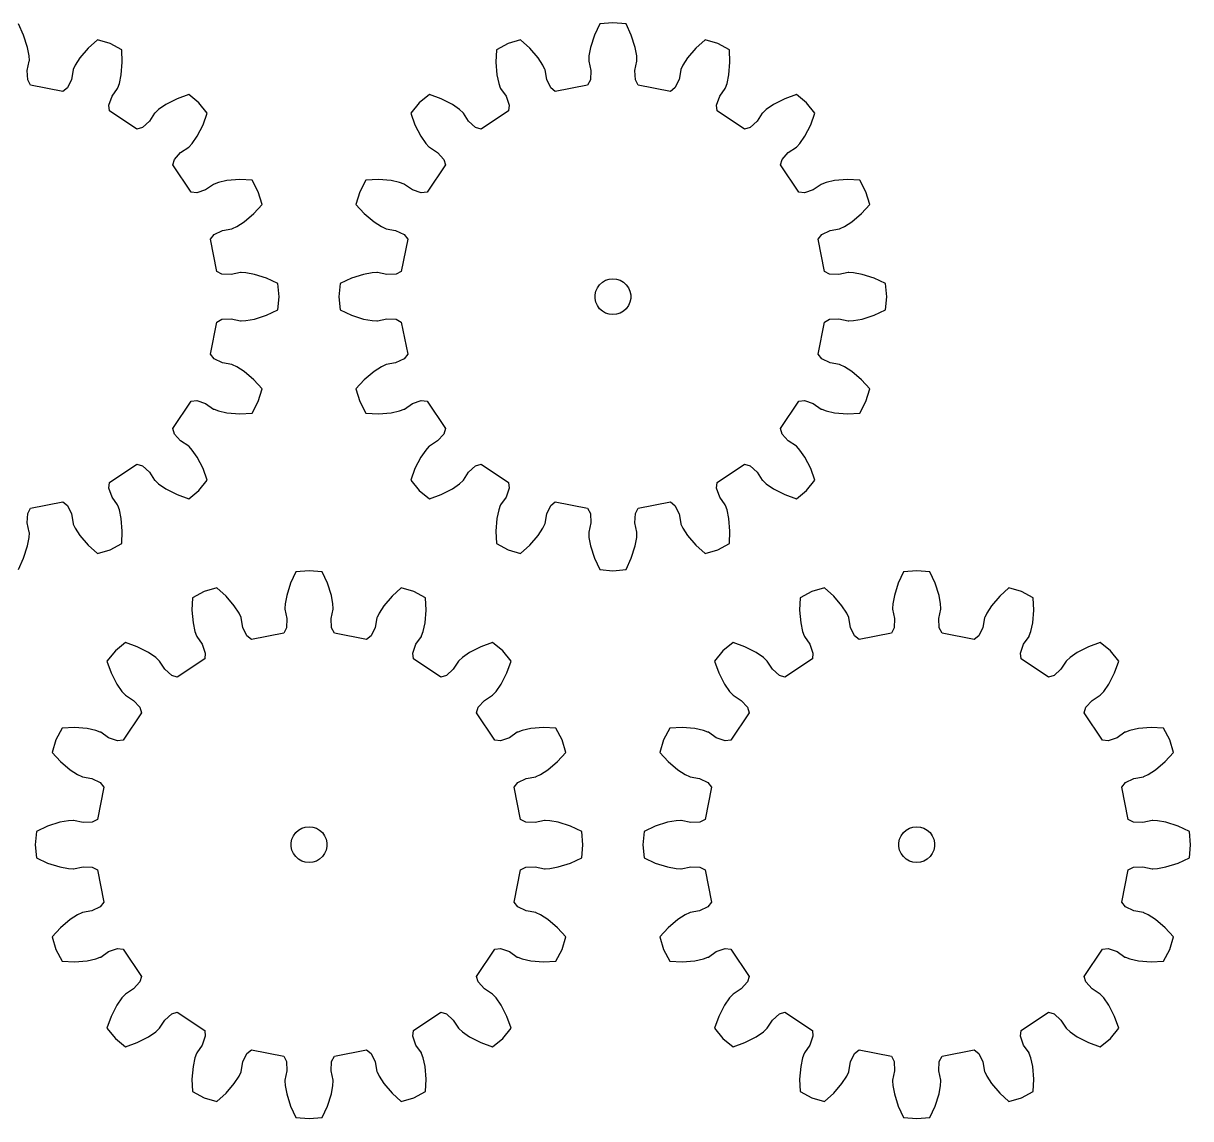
# Model space of a CAD drawing. Extents: x 0 to 198, y 0 to 229.
# Drawn here: x 100.7 to 198.3, y 0 to 91.6 of the extents above; entities that cross this region are included whole.
import ezdxf

# ---------------------------------------------------------------- set-up
doc = ezdxf.new("R2010")
doc.units = 0

msp = doc.modelspace()

# ---------------------------------------------------------------- linework, layer by layer
for p, q in [((100.715, 90.627), (100.271, 91.565)), ((148.912, 91.565), (148.468, 90.627)), ((150.01, 91.673), (148.912, 91.565)), ((151.108, 91.565), (150.01, 91.673)), ((151.551, 90.627), (151.108, 91.565)), ((101.042, 89.609), (100.715, 90.627)), ((106.888, 90.249), (106.119, 89.552)), ((107.944, 89.929), (106.888, 90.249)), ((108.917, 89.409), (107.944, 89.929)), ((141.239, 89.929), (140.266, 89.409)), ((142.295, 90.249), (141.239, 89.929)), ((143.064, 89.552), (142.295, 90.249)), ((148.468, 90.627), (148.141, 89.609)), ((151.878, 89.609), (151.551, 90.627)), ((157.724, 90.249), (156.956, 89.552)), ((158.78, 89.929), (157.724, 90.249)), ((159.753, 89.409), (158.78, 89.929)), ((101.172, 88.891), (101.042, 89.609)), ((101.192, 88.5), (101.172, 88.891)), ((106.119, 89.552), (105.427, 88.737)), ((108.968, 88.372), (108.917, 89.409)), ((140.266, 89.409), (140.215, 88.372)), ((143.756, 88.737), (143.064, 89.552)), ((148.011, 88.891), (147.992, 88.5)), ((148.141, 89.609), (148.011, 88.891)), ((152.009, 88.891), (151.878, 89.609)), ((152.028, 88.5), (152.009, 88.891)), ((156.956, 89.552), (156.264, 88.737)), ((159.804, 88.372), (159.753, 89.409)), ((101.018, 87.665), (101.187, 88.449)), ((101.187, 88.449), (101.192, 88.5)), ((105.032, 88.123), (104.865, 87.77)), ((105.427, 88.737), (105.032, 88.123)), ((108.88, 87.307), (108.968, 88.372)), ((140.215, 88.372), (140.303, 87.307)), ((144.151, 88.123), (143.756, 88.737)), ((144.318, 87.77), (144.151, 88.123)), ((147.992, 88.5), (147.996, 88.449)), ((147.996, 88.449), (148.165, 87.665)), ((151.855, 87.665), (152.024, 88.449)), ((152.024, 88.449), (152.028, 88.5)), ((155.869, 88.123), (155.701, 87.77)), ((156.264, 88.737), (155.869, 88.123)), ((159.717, 87.307), (159.804, 88.372)), ((101.059, 86.886), (101.018, 87.665)), ((104.705, 86.931), (104.37, 86.228)), ((104.849, 87.72), (104.705, 86.931)), ((104.865, 87.77), (104.849, 87.72)), ((108.726, 86.593), (108.88, 87.307)), ((140.303, 87.307), (140.457, 86.593)), ((144.334, 87.72), (144.318, 87.77)), ((144.478, 86.931), (144.334, 87.72)), ((144.814, 86.228), (144.478, 86.931)), ((148.165, 87.665), (148.124, 86.886)), ((151.896, 86.886), (151.855, 87.665)), ((155.542, 86.931), (155.206, 86.228)), ((155.686, 87.72), (155.542, 86.931)), ((155.701, 87.77), (155.686, 87.72)), ((159.563, 86.593), (159.717, 87.307)), ((101.292, 86.457), (101.059, 86.886)), ((103.99, 85.92), (101.292, 86.457)), ((104.37, 86.228), (103.99, 85.92)), ((108.114, 85.519), (108.57, 86.179)), ((108.57, 86.179), (108.594, 86.225)), ((108.594, 86.225), (108.726, 86.593)), ((140.457, 86.593), (140.589, 86.225)), ((140.589, 86.225), (140.613, 86.179)), ((140.613, 86.179), (141.069, 85.519)), ((145.193, 85.92), (144.814, 86.228)), ((147.891, 86.457), (145.193, 85.92)), ((148.124, 86.886), (147.891, 86.457)), ((152.128, 86.457), (151.896, 86.886)), ((154.827, 85.92), (152.128, 86.457)), ((155.206, 86.228), (154.827, 85.92)), ((158.951, 85.519), (159.407, 86.179)), ((159.407, 86.179), (159.431, 86.225)), ((159.431, 86.225), (159.563, 86.593)), ((107.854, 84.784), (108.114, 85.519)), ((113.549, 85.311), (112.598, 84.822)), ((114.526, 85.661), (113.549, 85.311)), ((115.379, 84.961), (114.526, 85.661)), ((134.657, 85.661), (133.804, 84.961)), ((135.634, 85.311), (134.657, 85.661)), ((136.585, 84.822), (135.634, 85.311)), ((141.069, 85.519), (141.329, 84.784)), ((158.691, 84.784), (158.951, 85.519)), ((164.386, 85.311), (163.435, 84.822)), ((165.363, 85.661), (164.386, 85.311)), ((166.216, 84.961), (165.363, 85.661)), ((107.905, 84.299), (107.854, 84.784)), ((110.193, 82.77), (107.905, 84.299)), ((111.675, 84.105), (111.24, 83.43)), ((111.708, 84.144), (111.675, 84.105)), ((111.998, 84.407), (111.708, 84.144)), ((112.598, 84.822), (111.998, 84.407)), ((116.079, 84.108), (115.379, 84.961)), ((115.729, 83.131), (116.079, 84.108)), ((133.804, 84.961), (133.104, 84.108)), ((133.104, 84.108), (133.454, 83.131)), ((137.185, 84.407), (136.585, 84.822)), ((137.475, 84.144), (137.185, 84.407)), ((137.509, 84.105), (137.475, 84.144)), ((137.943, 83.43), (137.509, 84.105)), ((141.278, 84.299), (138.991, 82.77)), ((141.329, 84.784), (141.278, 84.299)), ((158.741, 84.299), (158.691, 84.784)), ((161.029, 82.77), (158.741, 84.299)), ((162.511, 84.105), (162.077, 83.43)), ((162.545, 84.144), (162.511, 84.105)), ((162.834, 84.407), (162.545, 84.144)), ((163.435, 84.822), (162.834, 84.407)), ((166.916, 84.108), (166.216, 84.961)), ((166.566, 83.131), (166.916, 84.108)), ((111.24, 83.43), (110.661, 82.909)), ((115.241, 82.18), (115.729, 83.131)), ((133.454, 83.131), (133.942, 82.18)), ((138.523, 82.909), (137.943, 83.43)), ((162.077, 83.43), (161.497, 82.909)), ((166.077, 82.18), (166.566, 83.131)), ((110.661, 82.909), (110.193, 82.77)), ((114.825, 81.58), (115.241, 82.18)), ((133.942, 82.18), (134.358, 81.58)), ((138.991, 82.77), (138.523, 82.909)), ((161.497, 82.909), (161.029, 82.77)), ((165.662, 81.58), (166.077, 82.18)), ((113.849, 80.822), (114.523, 81.256)), ((114.523, 81.256), (114.563, 81.29)), ((114.563, 81.29), (114.825, 81.58)), ((134.358, 81.58), (134.621, 81.29)), ((134.621, 81.29), (134.66, 81.256)), ((134.66, 81.256), (135.334, 80.822)), ((164.685, 80.822), (165.36, 81.256)), ((165.36, 81.256), (165.399, 81.29)), ((165.399, 81.29), (165.662, 81.58)), ((113.189, 79.774), (113.328, 80.242)), ((113.328, 80.242), (113.849, 80.822)), ((135.334, 80.822), (135.856, 80.242)), ((135.856, 80.242), (135.995, 79.774)), ((164.025, 79.774), (164.164, 80.242)), ((164.164, 80.242), (164.685, 80.822)), ((114.717, 77.487), (113.189, 79.774)), ((135.995, 79.774), (134.466, 77.487)), ((165.554, 77.487), (164.025, 79.774)), ((116.597, 78.152), (115.937, 77.696)), ((116.643, 78.176), (116.597, 78.152)), ((117.011, 78.308), (116.643, 78.176)), ((117.725, 78.462), (117.011, 78.308)), ((118.791, 78.549), (117.725, 78.462)), ((119.827, 78.499), (118.791, 78.549)), ((120.347, 77.525), (119.827, 78.499)), ((129.356, 78.499), (128.836, 77.525)), ((130.393, 78.549), (129.356, 78.499)), ((131.458, 78.462), (130.393, 78.549)), ((132.172, 78.308), (131.458, 78.462)), ((132.54, 78.176), (132.172, 78.308)), ((132.586, 78.152), (132.54, 78.176)), ((133.246, 77.696), (132.586, 78.152)), ((167.434, 78.152), (166.774, 77.696)), ((167.48, 78.176), (167.434, 78.152)), ((167.848, 78.308), (167.48, 78.176)), ((168.562, 78.462), (167.848, 78.308)), ((169.627, 78.549), (168.562, 78.462)), ((170.663, 78.499), (169.627, 78.549)), ((171.184, 77.525), (170.663, 78.499)), ((115.203, 77.436), (114.717, 77.487)), ((115.937, 77.696), (115.203, 77.436)), ((120.667, 76.469), (120.347, 77.525)), ((128.836, 77.525), (128.516, 76.469)), ((133.98, 77.436), (133.246, 77.696)), ((134.466, 77.487), (133.98, 77.436)), ((166.039, 77.436), (165.554, 77.487)), ((166.774, 77.696), (166.039, 77.436)), ((171.504, 76.469), (171.184, 77.525)), ((119.97, 75.701), (120.667, 76.469)), ((128.516, 76.469), (129.213, 75.701)), ((170.807, 75.701), (171.504, 76.469)), ((119.155, 75.009), (119.97, 75.701)), ((129.213, 75.701), (130.028, 75.009)), ((169.992, 75.009), (170.807, 75.701)), ((116.646, 73.951), (117.349, 74.287)), ((117.349, 74.287), (118.139, 74.431)), ((118.139, 74.431), (118.188, 74.446)), ((118.188, 74.446), (118.541, 74.614)), ((118.541, 74.614), (119.155, 75.009)), ((130.028, 75.009), (130.642, 74.614)), ((130.642, 74.614), (130.995, 74.446)), ((130.995, 74.446), (131.045, 74.431)), ((131.045, 74.431), (131.834, 74.287)), ((131.834, 74.287), (132.537, 73.951)), ((167.483, 73.951), (168.186, 74.287)), ((168.186, 74.287), (168.975, 74.431)), ((168.975, 74.431), (169.025, 74.446)), ((169.025, 74.446), (169.378, 74.614)), ((169.378, 74.614), (169.992, 75.009)), ((116.339, 73.572), (116.646, 73.951)), ((116.875, 70.873), (116.339, 73.572)), ((132.844, 73.572), (132.308, 70.873)), ((132.537, 73.951), (132.844, 73.572)), ((167.175, 73.572), (167.483, 73.951)), ((167.712, 70.873), (167.175, 73.572)), ((117.305, 70.641), (116.875, 70.873)), ((118.083, 70.6), (117.305, 70.641)), ((118.867, 70.769), (118.083, 70.6)), ((118.919, 70.773), (118.867, 70.769)), ((119.309, 70.754), (118.919, 70.773)), ((120.027, 70.624), (119.309, 70.754)), ((121.045, 70.297), (120.027, 70.624)), ((129.156, 70.624), (128.138, 70.297)), ((129.874, 70.754), (129.156, 70.624)), ((130.264, 70.773), (129.874, 70.754)), ((130.316, 70.769), (130.264, 70.773)), ((131.1, 70.6), (130.316, 70.769)), ((131.878, 70.641), (131.1, 70.6)), ((132.308, 70.873), (131.878, 70.641)), ((168.141, 70.641), (167.712, 70.873)), ((168.919, 70.6), (168.141, 70.641)), ((169.704, 70.769), (168.919, 70.6)), ((169.755, 70.773), (169.704, 70.769)), ((170.146, 70.754), (169.755, 70.773)), ((170.864, 70.624), (170.146, 70.754)), ((171.882, 70.297), (170.864, 70.624)), ((121.983, 69.853), (121.045, 70.297)), ((122.092, 68.755), (121.983, 69.853)), ((127.2, 69.853), (127.092, 68.755)), ((128.138, 70.297), (127.2, 69.853)), ((148.583, 69.218), (148.711, 69.505)), ((148.711, 69.505), (148.895, 69.759)), ((148.895, 69.759), (149.128, 69.968)), ((149.128, 69.968), (149.4, 70.125)), ((149.4, 70.125), (149.698, 70.222)), ((149.698, 70.222), (150.01, 70.255)), ((150.01, 70.255), (150.322, 70.222)), ((150.322, 70.222), (150.62, 70.125)), ((150.62, 70.125), (150.892, 69.968)), ((150.892, 69.968), (151.125, 69.759)), ((151.125, 69.759), (151.309, 69.505)), ((151.309, 69.505), (151.436, 69.218)), ((172.82, 69.853), (171.882, 70.297)), ((172.928, 68.755), (172.82, 69.853)), ((121.983, 67.657), (122.092, 68.755)), ((127.092, 68.755), (127.2, 67.657)), ((148.518, 68.912), (148.583, 69.218)), ((148.518, 68.598), (148.518, 68.912)), ((148.583, 68.291), (148.518, 68.598)), ((151.436, 69.218), (151.502, 68.912)), ((151.502, 68.598), (151.436, 68.291)), ((151.502, 68.912), (151.502, 68.598)), ((172.82, 67.657), (172.928, 68.755)), ((121.045, 67.213), (121.983, 67.657)), ((127.2, 67.657), (128.138, 67.213)), ((148.711, 68.005), (148.583, 68.291)), ((148.895, 67.751), (148.711, 68.005)), ((149.128, 67.541), (148.895, 67.751)), ((149.4, 67.385), (149.128, 67.541)), ((149.698, 67.288), (149.4, 67.385)), ((150.62, 67.385), (150.322, 67.288)), ((150.892, 67.541), (150.62, 67.385)), ((151.125, 67.751), (150.892, 67.541)), ((151.309, 68.005), (151.125, 67.751)), ((151.436, 68.291), (151.309, 68.005)), ((171.882, 67.213), (172.82, 67.657)), ((116.339, 63.938), (116.875, 66.636)), ((116.875, 66.636), (117.305, 66.869)), ((117.305, 66.869), (118.083, 66.91)), ((118.083, 66.91), (118.867, 66.741)), ((118.867, 66.741), (118.919, 66.737)), ((118.919, 66.737), (119.309, 66.756)), ((119.309, 66.756), (120.027, 66.886)), ((120.027, 66.886), (121.045, 67.213)), ((128.138, 67.213), (129.156, 66.886)), ((129.156, 66.886), (129.874, 66.756)), ((129.874, 66.756), (130.264, 66.737)), ((130.264, 66.737), (130.316, 66.741)), ((130.316, 66.741), (131.1, 66.91)), ((131.1, 66.91), (131.878, 66.869)), ((131.878, 66.869), (132.308, 66.636)), ((132.308, 66.636), (132.844, 63.938)), ((150.01, 67.255), (149.698, 67.288)), ((150.322, 67.288), (150.01, 67.255)), ((167.175, 63.938), (167.712, 66.636)), ((167.712, 66.636), (168.141, 66.869)), ((168.141, 66.869), (168.919, 66.91)), ((168.919, 66.91), (169.704, 66.741)), ((169.704, 66.741), (169.755, 66.737)), ((169.755, 66.737), (170.146, 66.756)), ((170.146, 66.756), (170.864, 66.886)), ((170.864, 66.886), (171.882, 67.213)), ((116.646, 63.559), (116.339, 63.938)), ((117.349, 63.223), (116.646, 63.559)), ((132.537, 63.559), (131.834, 63.223)), ((132.844, 63.938), (132.537, 63.559)), ((167.483, 63.559), (167.175, 63.938)), ((168.186, 63.223), (167.483, 63.559)), ((118.139, 63.079), (117.349, 63.223)), ((118.188, 63.063), (118.139, 63.079)), ((118.541, 62.896), (118.188, 63.063)), ((119.155, 62.501), (118.541, 62.896)), ((119.97, 61.809), (119.155, 62.501)), ((130.028, 62.501), (129.213, 61.809)), ((130.642, 62.896), (130.028, 62.501)), ((130.995, 63.063), (130.642, 62.896)), ((131.045, 63.079), (130.995, 63.063)), ((131.834, 63.223), (131.045, 63.079)), ((168.975, 63.079), (168.186, 63.223)), ((169.025, 63.063), (168.975, 63.079)), ((169.378, 62.896), (169.025, 63.063)), ((169.992, 62.501), (169.378, 62.896)), ((170.807, 61.809), (169.992, 62.501)), ((120.667, 61.04), (119.97, 61.809)), ((129.213, 61.809), (128.516, 61.04)), ((171.504, 61.04), (170.807, 61.809)), ((120.347, 59.984), (120.667, 61.04)), ((128.516, 61.04), (128.836, 59.984)), ((171.184, 59.984), (171.504, 61.04)), ((113.189, 57.736), (114.717, 60.023)), ((114.717, 60.023), (115.203, 60.074)), ((115.203, 60.074), (115.937, 59.814)), ((115.937, 59.814), (116.597, 59.358)), ((119.827, 59.011), (120.347, 59.984)), ((128.836, 59.984), (129.356, 59.011)), ((132.586, 59.358), (133.246, 59.814)), ((133.246, 59.814), (133.98, 60.074)), ((133.98, 60.074), (134.466, 60.023)), ((134.466, 60.023), (135.995, 57.736)), ((164.025, 57.736), (165.554, 60.023)), ((165.554, 60.023), (166.039, 60.074)), ((166.039, 60.074), (166.774, 59.814)), ((166.774, 59.814), (167.434, 59.358)), ((170.663, 59.011), (171.184, 59.984)), ((116.597, 59.358), (116.643, 59.334)), ((116.643, 59.334), (117.011, 59.202)), ((117.011, 59.202), (117.725, 59.048)), ((117.725, 59.048), (118.791, 58.961)), ((118.791, 58.961), (119.827, 59.011)), ((129.356, 59.011), (130.393, 58.961)), ((130.393, 58.961), (131.458, 59.048)), ((131.458, 59.048), (132.172, 59.202)), ((132.172, 59.202), (132.54, 59.334)), ((132.54, 59.334), (132.586, 59.358)), ((167.434, 59.358), (167.48, 59.334)), ((167.48, 59.334), (167.848, 59.202)), ((167.848, 59.202), (168.562, 59.048)), ((168.562, 59.048), (169.627, 58.961)), ((169.627, 58.961), (170.663, 59.011)), ((113.328, 57.268), (113.189, 57.736)), ((135.995, 57.736), (135.856, 57.268)), ((164.164, 57.268), (164.025, 57.736)), ((113.849, 56.688), (113.328, 57.268)), ((114.523, 56.254), (113.849, 56.688)), ((135.334, 56.688), (134.66, 56.254)), ((135.856, 57.268), (135.334, 56.688)), ((164.685, 56.688), (164.164, 57.268)), ((165.36, 56.254), (164.685, 56.688)), ((114.563, 56.22), (114.523, 56.254)), ((114.825, 55.93), (114.563, 56.22)), ((115.241, 55.33), (114.825, 55.93)), ((134.358, 55.93), (133.942, 55.33)), ((134.621, 56.22), (134.358, 55.93)), ((134.66, 56.254), (134.621, 56.22)), ((165.399, 56.22), (165.36, 56.254)), ((165.662, 55.93), (165.399, 56.22)), ((166.077, 55.33), (165.662, 55.93)), ((107.905, 53.211), (110.193, 54.74)), ((110.193, 54.74), (110.661, 54.601)), ((115.729, 54.379), (115.241, 55.33)), ((133.942, 55.33), (133.454, 54.379)), ((138.523, 54.601), (138.991, 54.74)), ((138.991, 54.74), (141.278, 53.211)), ((158.741, 53.211), (161.029, 54.74)), ((161.029, 54.74), (161.497, 54.601)), ((166.566, 54.379), (166.077, 55.33)), ((110.661, 54.601), (111.24, 54.079)), ((111.24, 54.079), (111.675, 53.405)), ((116.079, 53.402), (115.729, 54.379)), ((133.454, 54.379), (133.104, 53.402)), ((137.509, 53.405), (137.943, 54.079)), ((137.943, 54.079), (138.523, 54.601)), ((161.497, 54.601), (162.077, 54.079)), ((162.077, 54.079), (162.511, 53.405)), ((166.916, 53.402), (166.566, 54.379)), ((107.854, 52.725), (107.905, 53.211)), ((111.675, 53.405), (111.708, 53.366)), ((111.708, 53.366), (111.998, 53.103)), ((111.998, 53.103), (112.598, 52.687)), ((115.379, 52.549), (116.079, 53.402)), ((133.104, 53.402), (133.804, 52.549)), ((136.585, 52.687), (137.185, 53.103)), ((137.185, 53.103), (137.475, 53.366)), ((137.475, 53.366), (137.509, 53.405)), ((141.278, 53.211), (141.329, 52.725)), ((158.691, 52.725), (158.741, 53.211)), ((162.511, 53.405), (162.545, 53.366)), ((162.545, 53.366), (162.834, 53.103)), ((162.834, 53.103), (163.435, 52.687)), ((166.216, 52.549), (166.916, 53.402)), ((108.114, 51.991), (107.854, 52.725)), ((108.57, 51.331), (108.114, 51.991)), ((112.598, 52.687), (113.549, 52.199)), ((113.549, 52.199), (114.526, 51.849)), ((114.526, 51.849), (115.379, 52.549)), ((133.804, 52.549), (134.657, 51.849)), ((134.657, 51.849), (135.634, 52.199)), ((135.634, 52.199), (136.585, 52.687)), ((141.069, 51.991), (140.613, 51.331)), ((141.329, 52.725), (141.069, 51.991)), ((158.951, 51.991), (158.691, 52.725)), ((159.407, 51.331), (158.951, 51.991)), ((163.435, 52.687), (164.386, 52.199)), ((164.386, 52.199), (165.363, 51.849)), ((165.363, 51.849), (166.216, 52.549)), ((101.059, 50.624), (101.292, 51.053)), ((101.292, 51.053), (103.99, 51.59)), ((103.99, 51.59), (104.37, 51.282)), ((104.37, 51.282), (104.705, 50.579)), ((108.594, 51.285), (108.57, 51.331)), ((108.726, 50.917), (108.594, 51.285)), ((108.88, 50.203), (108.726, 50.917)), ((140.457, 50.917), (140.303, 50.203)), ((140.589, 51.285), (140.457, 50.917)), ((140.613, 51.331), (140.589, 51.285)), ((144.478, 50.579), (144.814, 51.282)), ((144.814, 51.282), (145.193, 51.59)), ((145.193, 51.59), (147.891, 51.053)), ((147.891, 51.053), (148.124, 50.624)), ((151.896, 50.624), (152.128, 51.053)), ((152.128, 51.053), (154.827, 51.59)), ((154.827, 51.59), (155.206, 51.282)), ((155.206, 51.282), (155.542, 50.579)), ((159.431, 51.285), (159.407, 51.331)), ((159.563, 50.917), (159.431, 51.285)), ((159.717, 50.203), (159.563, 50.917)), ((101.018, 49.845), (101.059, 50.624)), ((101.187, 49.061), (101.018, 49.845)), ((104.705, 50.579), (104.849, 49.79)), ((108.968, 49.138), (108.88, 50.203)), ((140.303, 50.203), (140.215, 49.138)), ((144.334, 49.79), (144.478, 50.579)), ((148.165, 49.845), (147.996, 49.061)), ((148.124, 50.624), (148.165, 49.845)), ((151.855, 49.845), (151.896, 50.624)), ((152.024, 49.061), (151.855, 49.845)), ((155.542, 50.579), (155.686, 49.79)), ((159.804, 49.138), (159.717, 50.203)), ((101.172, 48.619), (101.192, 49.01)), ((101.192, 49.01), (101.187, 49.061)), ((104.849, 49.79), (104.865, 49.74)), ((104.865, 49.74), (105.032, 49.387)), ((105.032, 49.387), (105.427, 48.773)), ((108.917, 48.101), (108.968, 49.138)), ((140.215, 49.138), (140.266, 48.101)), ((143.756, 48.773), (144.151, 49.387)), ((144.151, 49.387), (144.318, 49.74)), ((144.318, 49.74), (144.334, 49.79)), ((147.996, 49.061), (147.992, 49.01)), ((147.992, 49.01), (148.011, 48.619)), ((152.009, 48.619), (152.028, 49.01)), ((152.028, 49.01), (152.024, 49.061)), ((155.686, 49.79), (155.701, 49.74)), ((155.701, 49.74), (155.869, 49.387)), ((155.869, 49.387), (156.264, 48.773)), ((159.753, 48.101), (159.804, 49.138)), ((100.715, 46.883), (101.042, 47.901)), ((101.042, 47.901), (101.172, 48.619)), ((105.427, 48.773), (106.119, 47.958)), ((106.119, 47.958), (106.888, 47.261)), ((107.944, 47.581), (108.917, 48.101)), ((140.266, 48.101), (141.239, 47.581)), ((142.295, 47.261), (143.064, 47.958)), ((143.064, 47.958), (143.756, 48.773)), ((148.011, 48.619), (148.141, 47.901)), ((148.141, 47.901), (148.468, 46.883)), ((151.551, 46.883), (151.878, 47.901)), ((151.878, 47.901), (152.009, 48.619)), ((156.264, 48.773), (156.956, 47.958)), ((156.956, 47.958), (157.724, 47.261)), ((158.78, 47.581), (159.753, 48.101)), ((100.271, 45.945), (100.715, 46.883)), ((106.888, 47.261), (107.944, 47.581)), ((141.239, 47.581), (142.295, 47.261)), ((148.468, 46.883), (148.912, 45.945)), ((151.108, 45.945), (151.551, 46.883)), ((157.724, 47.261), (158.78, 47.581)), ((148.912, 45.945), (150.01, 45.837)), ((150.01, 45.837), (151.108, 45.945)), ((123.493, 45.728), (123.05, 44.791)), ((124.592, 45.837), (123.493, 45.728)), ((125.69, 45.728), (124.592, 45.837)), ((126.133, 44.791), (125.69, 45.728)), ((174.33, 45.728), (173.887, 44.791)), ((175.428, 45.837), (174.33, 45.728)), ((176.526, 45.728), (175.428, 45.837)), ((176.97, 44.791), (176.526, 45.728)), ((115.821, 44.092), (114.848, 43.572)), ((116.877, 44.412), (115.821, 44.092)), ((117.646, 43.716), (116.877, 44.412)), ((123.05, 44.791), (122.723, 43.773)), ((126.46, 43.773), (126.133, 44.791)), ((132.306, 44.412), (131.537, 43.716)), ((133.362, 44.092), (132.306, 44.412)), ((134.335, 43.572), (133.362, 44.092)), ((166.658, 44.092), (165.685, 43.572)), ((167.714, 44.412), (166.658, 44.092)), ((168.482, 43.716), (167.714, 44.412)), ((173.887, 44.791), (173.56, 43.773)), ((177.297, 43.773), (176.97, 44.791)), ((183.143, 44.412), (182.374, 43.716)), ((184.199, 44.092), (183.143, 44.412)), ((185.172, 43.572), (184.199, 44.092)), ((114.848, 43.572), (114.797, 42.536)), ((118.337, 42.9), (117.646, 43.716)), ((122.592, 43.054), (122.573, 42.664)), ((122.723, 43.773), (122.592, 43.054)), ((126.591, 43.054), (126.46, 43.773)), ((126.61, 42.664), (126.591, 43.054)), ((131.537, 43.716), (130.846, 42.9)), ((134.386, 42.536), (134.335, 43.572)), ((165.685, 43.572), (165.634, 42.536)), ((169.174, 42.9), (168.482, 43.716)), ((173.429, 43.054), (173.41, 42.664)), ((173.56, 43.773), (173.429, 43.054)), ((177.427, 43.054), (177.297, 43.773)), ((177.447, 42.664), (177.427, 43.054)), ((182.374, 43.716), (181.682, 42.9)), ((185.223, 42.536), (185.172, 43.572)), ((114.797, 42.536), (114.885, 41.47)), ((118.733, 42.287), (118.337, 42.9)), ((118.9, 41.933), (118.733, 42.287)), ((122.573, 42.664), (122.577, 42.612)), ((122.577, 42.612), (122.747, 41.828)), ((126.436, 41.828), (126.606, 42.612)), ((126.606, 42.612), (126.61, 42.664)), ((130.45, 42.287), (130.283, 41.933)), ((130.846, 42.9), (130.45, 42.287)), ((134.298, 41.47), (134.386, 42.536)), ((165.634, 42.536), (165.721, 41.47)), ((169.57, 42.287), (169.174, 42.9)), ((169.737, 41.933), (169.57, 42.287)), ((173.41, 42.664), (173.414, 42.612)), ((173.414, 42.612), (173.584, 41.828)), ((177.273, 41.828), (177.442, 42.612)), ((177.442, 42.612), (177.447, 42.664)), ((181.287, 42.287), (181.12, 41.933)), ((181.682, 42.9), (181.287, 42.287)), ((185.135, 41.47), (185.223, 42.536)), ((114.885, 41.47), (115.039, 40.756)), ((118.916, 41.884), (118.9, 41.933)), ((119.059, 41.094), (118.916, 41.884)), ((119.395, 40.391), (119.059, 41.094)), ((122.706, 41.05), (122.473, 40.621)), ((122.747, 41.828), (122.706, 41.05)), ((126.477, 41.05), (126.436, 41.828)), ((126.71, 40.621), (126.477, 41.05)), ((130.124, 41.094), (129.788, 40.391)), ((130.267, 41.884), (130.124, 41.094)), ((130.283, 41.933), (130.267, 41.884)), ((134.144, 40.756), (134.298, 41.47)), ((165.721, 41.47), (165.875, 40.756)), ((169.753, 41.884), (169.737, 41.933)), ((169.896, 41.094), (169.753, 41.884)), ((170.232, 40.391), (169.896, 41.094)), ((173.542, 41.05), (173.31, 40.621)), ((173.584, 41.828), (173.542, 41.05)), ((177.314, 41.05), (177.273, 41.828)), ((177.547, 40.621), (177.314, 41.05)), ((180.96, 41.094), (180.624, 40.391)), ((181.104, 41.884), (180.96, 41.094)), ((181.12, 41.933), (181.104, 41.884)), ((184.981, 40.756), (185.135, 41.47)), ((115.039, 40.756), (115.171, 40.388)), ((115.171, 40.388), (115.194, 40.342)), ((115.194, 40.342), (115.651, 39.683)), ((119.774, 40.084), (119.395, 40.391)), ((122.473, 40.621), (119.774, 40.084)), ((129.409, 40.084), (126.71, 40.621)), ((129.788, 40.391), (129.409, 40.084)), ((133.532, 39.683), (133.989, 40.342)), ((133.989, 40.342), (134.012, 40.388)), ((134.012, 40.388), (134.144, 40.756)), ((165.875, 40.756), (166.007, 40.388)), ((166.007, 40.388), (166.031, 40.342)), ((166.031, 40.342), (166.488, 39.683)), ((170.611, 40.084), (170.232, 40.391)), ((173.31, 40.621), (170.611, 40.084)), ((180.245, 40.084), (177.547, 40.621)), ((180.624, 40.391), (180.245, 40.084)), ((184.369, 39.683), (184.825, 40.342)), ((184.825, 40.342), (184.849, 40.388)), ((184.849, 40.388), (184.981, 40.756)), ((108.386, 39.124), (107.686, 38.271)), ((109.239, 39.824), (108.386, 39.124)), ((110.216, 39.474), (109.239, 39.824)), ((111.167, 38.986), (110.216, 39.474)), ((115.651, 39.683), (115.911, 38.948)), ((133.272, 38.948), (133.532, 39.683)), ((138.967, 39.474), (138.016, 38.986)), ((139.944, 39.824), (138.967, 39.474)), ((140.797, 39.124), (139.944, 39.824)), ((141.497, 38.271), (140.797, 39.124)), ((159.222, 39.124), (158.522, 38.271)), ((160.075, 39.824), (159.222, 39.124)), ((161.052, 39.474), (160.075, 39.824)), ((162.003, 38.986), (161.052, 39.474)), ((166.488, 39.683), (166.747, 38.948)), ((184.109, 38.948), (184.369, 39.683)), ((189.804, 39.474), (188.853, 38.986)), ((190.781, 39.824), (189.804, 39.474)), ((191.634, 39.124), (190.781, 39.824)), ((192.334, 38.271), (191.634, 39.124)), ((107.686, 38.271), (108.035, 37.294)), ((111.767, 38.57), (111.167, 38.986)), ((112.057, 38.308), (111.767, 38.57)), ((112.09, 38.268), (112.057, 38.308)), ((112.525, 37.594), (112.09, 38.268)), ((115.86, 38.462), (113.572, 36.934)), ((115.911, 38.948), (115.86, 38.462)), ((133.323, 38.462), (133.272, 38.948)), ((135.611, 36.934), (133.323, 38.462)), ((137.093, 38.268), (136.658, 37.594)), ((137.126, 38.308), (137.093, 38.268)), ((137.416, 38.57), (137.126, 38.308)), ((138.016, 38.986), (137.416, 38.57)), ((141.148, 37.294), (141.497, 38.271)), ((158.522, 38.271), (158.872, 37.294)), ((162.604, 38.57), (162.003, 38.986)), ((162.893, 38.308), (162.604, 38.57)), ((162.927, 38.268), (162.893, 38.308)), ((163.361, 37.594), (162.927, 38.268)), ((166.697, 38.462), (164.409, 36.934)), ((166.747, 38.948), (166.697, 38.462)), ((184.16, 38.462), (184.109, 38.948)), ((186.448, 36.934), (184.16, 38.462)), ((187.93, 38.268), (187.495, 37.594)), ((187.963, 38.308), (187.93, 38.268)), ((188.253, 38.57), (187.963, 38.308)), ((188.853, 38.986), (188.253, 38.57)), ((191.984, 37.294), (192.334, 38.271)), ((108.035, 37.294), (108.524, 36.343)), ((113.104, 37.073), (112.525, 37.594)), ((136.658, 37.594), (136.079, 37.073)), ((140.659, 36.343), (141.148, 37.294)), ((158.872, 37.294), (159.361, 36.343)), ((163.941, 37.073), (163.361, 37.594)), ((187.495, 37.594), (186.916, 37.073)), ((191.496, 36.343), (191.984, 37.294)), ((108.524, 36.343), (108.94, 35.743)), ((113.572, 36.934), (113.104, 37.073)), ((136.079, 37.073), (135.611, 36.934)), ((140.243, 35.743), (140.659, 36.343)), ((159.361, 36.343), (159.776, 35.743)), ((164.409, 36.934), (163.941, 37.073)), ((186.916, 37.073), (186.448, 36.934)), ((191.08, 35.743), (191.496, 36.343)), ((108.94, 35.743), (109.202, 35.453)), ((109.202, 35.453), (109.242, 35.42)), ((109.242, 35.42), (109.916, 34.985)), ((139.267, 34.985), (139.941, 35.42)), ((139.941, 35.42), (139.981, 35.453)), ((139.981, 35.453), (140.243, 35.743)), ((159.776, 35.743), (160.039, 35.453)), ((160.039, 35.453), (160.078, 35.42)), ((160.078, 35.42), (160.753, 34.985)), ((190.104, 34.985), (190.778, 35.42)), ((190.778, 35.42), (190.817, 35.453)), ((190.817, 35.453), (191.08, 35.743)), ((109.916, 34.985), (110.437, 34.406)), ((110.437, 34.406), (110.576, 33.938)), ((138.607, 33.938), (138.746, 34.406)), ((138.746, 34.406), (139.267, 34.985)), ((160.753, 34.985), (161.274, 34.406)), ((161.274, 34.406), (161.413, 33.938)), ((189.444, 33.938), (189.583, 34.406)), ((189.583, 34.406), (190.104, 34.985)), ((110.576, 33.938), (109.048, 31.65)), ((140.136, 31.65), (138.607, 33.938)), ((161.413, 33.938), (159.884, 31.65)), ((190.972, 31.65), (189.444, 33.938)), ((103.938, 32.662), (103.418, 31.689)), ((104.974, 32.713), (103.938, 32.662)), ((106.04, 32.625), (104.974, 32.713)), ((106.753, 32.471), (106.04, 32.625)), ((107.122, 32.339), (106.753, 32.471)), ((107.168, 32.316), (107.122, 32.339)), ((107.827, 31.859), (107.168, 32.316)), ((142.015, 32.316), (141.356, 31.859)), ((142.062, 32.339), (142.015, 32.316)), ((142.43, 32.471), (142.062, 32.339)), ((143.143, 32.625), (142.43, 32.471)), ((144.209, 32.713), (143.143, 32.625)), ((145.245, 32.662), (144.209, 32.713)), ((145.765, 31.689), (145.245, 32.662)), ((154.775, 32.662), (154.254, 31.689)), ((155.811, 32.713), (154.775, 32.662)), ((156.876, 32.625), (155.811, 32.713)), ((157.59, 32.471), (156.876, 32.625)), ((157.958, 32.339), (157.59, 32.471)), ((158.004, 32.316), (157.958, 32.339)), ((158.664, 31.859), (158.004, 32.316)), ((192.852, 32.316), (192.192, 31.859)), ((192.898, 32.339), (192.852, 32.316)), ((193.266, 32.471), (192.898, 32.339)), ((193.98, 32.625), (193.266, 32.471)), ((195.046, 32.713), (193.98, 32.625)), ((196.082, 32.662), (195.046, 32.713)), ((196.602, 31.689), (196.082, 32.662)), ((103.418, 31.689), (103.097, 30.633)), ((108.562, 31.599), (107.827, 31.859)), ((109.048, 31.65), (108.562, 31.599)), ((140.621, 31.599), (140.136, 31.65)), ((141.356, 31.859), (140.621, 31.599)), ((146.086, 30.633), (145.765, 31.689)), ((154.254, 31.689), (153.934, 30.633)), ((159.399, 31.599), (158.664, 31.859)), ((159.884, 31.65), (159.399, 31.599)), ((191.458, 31.599), (190.972, 31.65)), ((192.192, 31.859), (191.458, 31.599)), ((196.922, 30.633), (196.602, 31.689)), ((103.097, 30.633), (103.794, 29.864)), ((145.389, 29.864), (146.086, 30.633)), ((153.934, 30.633), (154.631, 29.864)), ((196.225, 29.864), (196.922, 30.633)), ((103.794, 29.864), (104.61, 29.173)), ((144.573, 29.173), (145.389, 29.864)), ((154.631, 29.864), (155.446, 29.173)), ((195.41, 29.173), (196.225, 29.864)), ((104.61, 29.173), (105.223, 28.777)), ((105.223, 28.777), (105.577, 28.61)), ((105.577, 28.61), (105.626, 28.594)), ((105.626, 28.594), (106.415, 28.45)), ((106.415, 28.45), (107.119, 28.115)), ((142.064, 28.115), (142.768, 28.45)), ((142.768, 28.45), (143.557, 28.594)), ((143.557, 28.594), (143.606, 28.61)), ((143.606, 28.61), (143.96, 28.777)), ((143.96, 28.777), (144.573, 29.173)), ((155.446, 29.173), (156.06, 28.777)), ((156.06, 28.777), (156.413, 28.61)), ((156.413, 28.61), (156.463, 28.594)), ((156.463, 28.594), (157.252, 28.45)), ((157.252, 28.45), (157.955, 28.115)), ((192.901, 28.115), (193.604, 28.45)), ((193.604, 28.45), (194.393, 28.594)), ((194.393, 28.594), (194.443, 28.61)), ((194.443, 28.61), (194.796, 28.777)), ((194.796, 28.777), (195.41, 29.173)), ((107.426, 27.735), (106.889, 25.037)), ((107.119, 28.115), (107.426, 27.735)), ((141.757, 27.735), (142.064, 28.115)), ((142.294, 25.037), (141.757, 27.735)), ((158.263, 27.735), (157.726, 25.037)), ((157.955, 28.115), (158.263, 27.735)), ((192.594, 27.735), (192.901, 28.115)), ((193.13, 25.037), (192.594, 27.735)), ((102.719, 24.46), (101.781, 24.016)), ((103.737, 24.787), (102.719, 24.46)), ((104.456, 24.918), (103.737, 24.787)), ((104.846, 24.937), (104.456, 24.918)), ((104.898, 24.932), (104.846, 24.937)), ((105.682, 24.763), (104.898, 24.932)), ((106.46, 24.804), (105.682, 24.763)), ((106.889, 25.037), (106.46, 24.804)), ((124.28, 24.386), (124.592, 24.418)), ((124.592, 24.418), (124.903, 24.386)), ((142.723, 24.804), (142.294, 25.037)), ((143.501, 24.763), (142.723, 24.804)), ((144.285, 24.932), (143.501, 24.763)), ((144.337, 24.937), (144.285, 24.932)), ((144.727, 24.918), (144.337, 24.937)), ((145.446, 24.787), (144.727, 24.918)), ((146.464, 24.46), (145.446, 24.787)), ((147.402, 24.016), (146.464, 24.46)), ((153.556, 24.46), (152.618, 24.016)), ((154.574, 24.787), (153.556, 24.46)), ((155.292, 24.918), (154.574, 24.787)), ((155.683, 24.937), (155.292, 24.918)), ((155.735, 24.932), (155.683, 24.937)), ((156.519, 24.763), (155.735, 24.932)), ((157.297, 24.804), (156.519, 24.763)), ((157.726, 25.037), (157.297, 24.804)), ((175.116, 24.386), (175.428, 24.418)), ((175.428, 24.418), (175.74, 24.386)), ((193.56, 24.804), (193.13, 25.037)), ((194.338, 24.763), (193.56, 24.804)), ((195.122, 24.932), (194.338, 24.763)), ((195.174, 24.937), (195.122, 24.932)), ((195.564, 24.918), (195.174, 24.937)), ((196.282, 24.787), (195.564, 24.918)), ((197.3, 24.46), (196.282, 24.787)), ((198.238, 24.016), (197.3, 24.46)), ((101.781, 24.016), (101.673, 22.918)), ((123.165, 23.382), (123.293, 23.668)), ((123.293, 23.668), (123.477, 23.922)), ((123.477, 23.922), (123.71, 24.132)), ((123.71, 24.132), (123.981, 24.289)), ((123.981, 24.289), (124.28, 24.386)), ((124.903, 24.386), (125.202, 24.289)), ((125.202, 24.289), (125.473, 24.132)), ((125.473, 24.132), (125.706, 23.922)), ((125.706, 23.922), (125.891, 23.668)), ((125.891, 23.668), (126.018, 23.382)), ((147.51, 22.918), (147.402, 24.016)), ((152.618, 24.016), (152.51, 22.918)), ((174.002, 23.382), (174.129, 23.668)), ((174.129, 23.668), (174.313, 23.922)), ((174.313, 23.922), (174.547, 24.132)), ((174.547, 24.132), (174.818, 24.289)), ((174.818, 24.289), (175.116, 24.386)), ((175.74, 24.386), (176.038, 24.289)), ((176.038, 24.289), (176.31, 24.132)), ((176.31, 24.132), (176.543, 23.922)), ((176.543, 23.922), (176.727, 23.668)), ((176.727, 23.668), (176.855, 23.382)), ((198.346, 22.918), (198.238, 24.016)), ((101.673, 22.918), (101.781, 21.82)), ((123.1, 23.075), (123.165, 23.382)), ((123.1, 22.762), (123.1, 23.075)), ((123.165, 22.455), (123.1, 22.762)), ((126.018, 23.382), (126.083, 23.075)), ((126.083, 22.762), (126.018, 22.455)), ((126.083, 23.075), (126.083, 22.762)), ((147.402, 21.82), (147.51, 22.918)), ((152.51, 22.918), (152.618, 21.82)), ((173.936, 23.075), (174.002, 23.382)), ((173.936, 22.762), (173.936, 23.075)), ((174.002, 22.455), (173.936, 22.762)), ((176.855, 23.382), (176.92, 23.075)), ((176.92, 22.762), (176.855, 22.455)), ((176.92, 23.075), (176.92, 22.762)), ((198.238, 21.82), (198.346, 22.918)), ((101.781, 21.82), (102.719, 21.377)), ((123.293, 22.168), (123.165, 22.455)), ((123.477, 21.915), (123.293, 22.168)), ((123.71, 21.705), (123.477, 21.915)), ((123.981, 21.548), (123.71, 21.705)), ((124.28, 21.451), (123.981, 21.548)), ((125.202, 21.548), (124.903, 21.451)), ((125.473, 21.705), (125.202, 21.548)), ((125.706, 21.915), (125.473, 21.705)), ((125.891, 22.168), (125.706, 21.915)), ((126.018, 22.455), (125.891, 22.168)), ((146.464, 21.377), (147.402, 21.82)), ((152.618, 21.82), (153.556, 21.377)), ((174.129, 22.168), (174.002, 22.455)), ((174.313, 21.915), (174.129, 22.168)), ((174.547, 21.705), (174.313, 21.915)), ((174.818, 21.548), (174.547, 21.705)), ((175.116, 21.451), (174.818, 21.548)), ((176.038, 21.548), (175.74, 21.451)), ((176.31, 21.705), (176.038, 21.548)), ((176.543, 21.915), (176.31, 21.705)), ((176.727, 22.168), (176.543, 21.915)), ((176.855, 22.455), (176.727, 22.168)), ((197.3, 21.377), (198.238, 21.82)), ((102.719, 21.377), (103.737, 21.05)), ((103.737, 21.05), (104.456, 20.919)), ((104.456, 20.919), (104.846, 20.9)), ((104.846, 20.9), (104.898, 20.904)), ((104.898, 20.904), (105.682, 21.074)), ((105.682, 21.074), (106.46, 21.032)), ((106.46, 21.032), (106.889, 20.8)), ((106.889, 20.8), (107.426, 18.101)), ((124.592, 21.418), (124.28, 21.451)), ((124.903, 21.451), (124.592, 21.418)), ((141.757, 18.101), (142.294, 20.8)), ((142.294, 20.8), (142.723, 21.032)), ((142.723, 21.032), (143.501, 21.074)), ((143.501, 21.074), (144.285, 20.904)), ((144.285, 20.904), (144.337, 20.9)), ((144.337, 20.9), (144.727, 20.919)), ((144.727, 20.919), (145.446, 21.05)), ((145.446, 21.05), (146.464, 21.377)), ((153.556, 21.377), (154.574, 21.05)), ((154.574, 21.05), (155.292, 20.919)), ((155.292, 20.919), (155.683, 20.9)), ((155.683, 20.9), (155.735, 20.904)), ((155.735, 20.904), (156.519, 21.074)), ((156.519, 21.074), (157.297, 21.032)), ((157.297, 21.032), (157.726, 20.8)), ((157.726, 20.8), (158.263, 18.101)), ((175.428, 21.418), (175.116, 21.451)), ((175.74, 21.451), (175.428, 21.418)), ((192.594, 18.101), (193.13, 20.8)), ((193.13, 20.8), (193.56, 21.032)), ((193.56, 21.032), (194.338, 21.074)), ((194.338, 21.074), (195.122, 20.904)), ((195.122, 20.904), (195.174, 20.9)), ((195.174, 20.9), (195.564, 20.919)), ((195.564, 20.919), (196.282, 21.05)), ((196.282, 21.05), (197.3, 21.377)), ((107.119, 17.722), (106.415, 17.386)), ((107.426, 18.101), (107.119, 17.722)), ((142.064, 17.722), (141.757, 18.101)), ((142.768, 17.386), (142.064, 17.722)), ((157.955, 17.722), (157.252, 17.386)), ((158.263, 18.101), (157.955, 17.722)), ((192.901, 17.722), (192.594, 18.101)), ((193.604, 17.386), (192.901, 17.722)), ((104.61, 16.664), (103.794, 15.972)), ((105.223, 17.06), (104.61, 16.664)), ((105.577, 17.227), (105.223, 17.06)), ((105.626, 17.243), (105.577, 17.227)), ((106.415, 17.386), (105.626, 17.243)), ((143.557, 17.243), (142.768, 17.386)), ((143.606, 17.227), (143.557, 17.243)), ((143.96, 17.06), (143.606, 17.227)), ((144.573, 16.664), (143.96, 17.06)), ((145.389, 15.972), (144.573, 16.664)), ((155.446, 16.664), (154.631, 15.972)), ((156.06, 17.06), (155.446, 16.664)), ((156.413, 17.227), (156.06, 17.06)), ((156.463, 17.243), (156.413, 17.227)), ((157.252, 17.386), (156.463, 17.243)), ((194.393, 17.243), (193.604, 17.386)), ((194.443, 17.227), (194.393, 17.243)), ((194.796, 17.06), (194.443, 17.227)), ((195.41, 16.664), (194.796, 17.06)), ((196.225, 15.972), (195.41, 16.664)), ((103.794, 15.972), (103.097, 15.204)), ((146.086, 15.204), (145.389, 15.972)), ((154.631, 15.972), (153.934, 15.204)), ((196.922, 15.204), (196.225, 15.972)), ((103.097, 15.204), (103.418, 14.148)), ((145.765, 14.148), (146.086, 15.204)), ((153.934, 15.204), (154.254, 14.148)), ((196.602, 14.148), (196.922, 15.204)), ((103.418, 14.148), (103.938, 13.175)), ((107.168, 13.521), (107.827, 13.978)), ((107.827, 13.978), (108.562, 14.237)), ((108.562, 14.237), (109.048, 14.187)), ((109.048, 14.187), (110.576, 11.899)), ((138.607, 11.899), (140.136, 14.187)), ((140.136, 14.187), (140.621, 14.237)), ((140.621, 14.237), (141.356, 13.978)), ((141.356, 13.978), (142.015, 13.521)), ((145.245, 13.175), (145.765, 14.148)), ((154.254, 14.148), (154.775, 13.175)), ((158.004, 13.521), (158.664, 13.978)), ((158.664, 13.978), (159.399, 14.237)), ((159.399, 14.237), (159.884, 14.187)), ((159.884, 14.187), (161.413, 11.899)), ((189.444, 11.899), (190.972, 14.187)), ((190.972, 14.187), (191.458, 14.237)), ((191.458, 14.237), (192.192, 13.978)), ((192.192, 13.978), (192.852, 13.521)), ((196.082, 13.175), (196.602, 14.148)), ((103.938, 13.175), (104.974, 13.124)), ((104.974, 13.124), (106.04, 13.211)), ((106.04, 13.211), (106.753, 13.366)), ((106.753, 13.366), (107.122, 13.497)), ((107.122, 13.497), (107.168, 13.521)), ((142.015, 13.521), (142.062, 13.497)), ((142.062, 13.497), (142.43, 13.366)), ((142.43, 13.366), (143.143, 13.211)), ((143.143, 13.211), (144.209, 13.124)), ((144.209, 13.124), (145.245, 13.175)), ((154.775, 13.175), (155.811, 13.124)), ((155.811, 13.124), (156.876, 13.211)), ((156.876, 13.211), (157.59, 13.366)), ((157.59, 13.366), (157.958, 13.497)), ((157.958, 13.497), (158.004, 13.521)), ((192.852, 13.521), (192.898, 13.497)), ((192.898, 13.497), (193.266, 13.366)), ((193.266, 13.366), (193.98, 13.211)), ((193.98, 13.211), (195.046, 13.124)), ((195.046, 13.124), (196.082, 13.175)), ((110.576, 11.899), (110.437, 11.431)), ((138.746, 11.431), (138.607, 11.899)), ((161.413, 11.899), (161.274, 11.431)), ((189.583, 11.431), (189.444, 11.899)), ((109.916, 10.852), (109.242, 10.417)), ((110.437, 11.431), (109.916, 10.852)), ((139.267, 10.852), (138.746, 11.431)), ((139.941, 10.417), (139.267, 10.852)), ((160.753, 10.852), (160.078, 10.417)), ((161.274, 11.431), (160.753, 10.852)), ((190.104, 10.852), (189.583, 11.431)), ((190.778, 10.417), (190.104, 10.852)), ((108.94, 10.094), (108.524, 9.493)), ((109.202, 10.383), (108.94, 10.094)), ((109.242, 10.417), (109.202, 10.383)), ((139.981, 10.383), (139.941, 10.417)), ((140.243, 10.094), (139.981, 10.383)), ((140.659, 9.493), (140.243, 10.094)), ((159.776, 10.094), (159.361, 9.493)), ((160.039, 10.383), (159.776, 10.094)), ((160.078, 10.417), (160.039, 10.383)), ((190.817, 10.383), (190.778, 10.417)), ((191.08, 10.094), (190.817, 10.383)), ((191.496, 9.493), (191.08, 10.094)), ((108.524, 9.493), (108.035, 8.542)), ((113.104, 8.764), (113.572, 8.903)), ((113.572, 8.903), (115.86, 7.374)), ((133.323, 7.374), (135.611, 8.903)), ((135.611, 8.903), (136.079, 8.764)), ((141.148, 8.542), (140.659, 9.493)), ((159.361, 9.493), (158.872, 8.542)), ((163.941, 8.764), (164.409, 8.903)), ((164.409, 8.903), (166.697, 7.374)), ((184.16, 7.374), (186.448, 8.903)), ((186.448, 8.903), (186.916, 8.764)), ((191.984, 8.542), (191.496, 9.493)), ((108.035, 8.542), (107.686, 7.566)), ((112.09, 7.569), (112.525, 8.243)), ((112.525, 8.243), (113.104, 8.764)), ((136.079, 8.764), (136.658, 8.243)), ((136.658, 8.243), (137.093, 7.569)), ((141.497, 7.566), (141.148, 8.542)), ((158.872, 8.542), (158.522, 7.566)), ((162.927, 7.569), (163.361, 8.243)), ((163.361, 8.243), (163.941, 8.764)), ((186.916, 8.764), (187.495, 8.243)), ((187.495, 8.243), (187.93, 7.569)), ((192.334, 7.566), (191.984, 8.542)), ((107.686, 7.566), (108.386, 6.713)), ((110.216, 6.362), (111.167, 6.851)), ((111.167, 6.851), (111.767, 7.266)), ((111.767, 7.266), (112.057, 7.529)), ((112.057, 7.529), (112.09, 7.569)), ((115.911, 6.889), (115.651, 6.154)), ((115.86, 7.374), (115.911, 6.889)), ((133.272, 6.889), (133.323, 7.374)), ((133.532, 6.154), (133.272, 6.889)), ((137.093, 7.569), (137.126, 7.529)), ((137.126, 7.529), (137.416, 7.266)), ((137.416, 7.266), (138.016, 6.851)), ((138.016, 6.851), (138.967, 6.362)), ((140.797, 6.713), (141.497, 7.566)), ((158.522, 7.566), (159.222, 6.713)), ((161.052, 6.362), (162.003, 6.851)), ((162.003, 6.851), (162.604, 7.266)), ((162.604, 7.266), (162.893, 7.529)), ((162.893, 7.529), (162.927, 7.569)), ((166.747, 6.889), (166.488, 6.154)), ((166.697, 7.374), (166.747, 6.889)), ((184.109, 6.889), (184.16, 7.374)), ((184.369, 6.154), (184.109, 6.889)), ((187.93, 7.569), (187.963, 7.529)), ((187.963, 7.529), (188.253, 7.266)), ((188.253, 7.266), (188.853, 6.851)), ((188.853, 6.851), (189.804, 6.362)), ((191.634, 6.713), (192.334, 7.566)), ((108.386, 6.713), (109.239, 6.013)), ((109.239, 6.013), (110.216, 6.362)), ((115.651, 6.154), (115.194, 5.495)), ((133.989, 5.495), (133.532, 6.154)), ((138.967, 6.362), (139.944, 6.013)), ((139.944, 6.013), (140.797, 6.713)), ((159.222, 6.713), (160.075, 6.013)), ((160.075, 6.013), (161.052, 6.362)), ((166.488, 6.154), (166.031, 5.495)), ((184.825, 5.495), (184.369, 6.154)), ((189.804, 6.362), (190.781, 6.013)), ((190.781, 6.013), (191.634, 6.713)), ((115.039, 5.08), (114.885, 4.367)), ((115.171, 5.448), (115.039, 5.08)), ((115.194, 5.495), (115.171, 5.448)), ((119.059, 4.742), (119.395, 5.445)), ((119.395, 5.445), (119.774, 5.753)), ((119.774, 5.753), (122.473, 5.216)), ((122.473, 5.216), (122.706, 4.787)), ((126.477, 4.787), (126.71, 5.216)), ((126.71, 5.216), (129.409, 5.753)), ((129.409, 5.753), (129.788, 5.445)), ((129.788, 5.445), (130.124, 4.742)), ((134.012, 5.448), (133.989, 5.495)), ((134.144, 5.08), (134.012, 5.448)), ((134.298, 4.367), (134.144, 5.08)), ((165.875, 5.08), (165.721, 4.367)), ((166.007, 5.448), (165.875, 5.08)), ((166.031, 5.495), (166.007, 5.448)), ((169.896, 4.742), (170.232, 5.445)), ((170.232, 5.445), (170.611, 5.753)), ((170.611, 5.753), (173.31, 5.216)), ((173.31, 5.216), (173.542, 4.787)), ((177.314, 4.787), (177.547, 5.216)), ((177.547, 5.216), (180.245, 5.753)), ((180.245, 5.753), (180.624, 5.445)), ((180.624, 5.445), (180.96, 4.742)), ((184.849, 5.448), (184.825, 5.495)), ((184.981, 5.08), (184.849, 5.448)), ((185.135, 4.367), (184.981, 5.08)), ((114.885, 4.367), (114.797, 3.301)), ((118.9, 3.904), (118.916, 3.953)), ((118.916, 3.953), (119.059, 4.742)), ((122.747, 4.009), (122.577, 3.225)), ((122.706, 4.787), (122.747, 4.009)), ((126.436, 4.009), (126.477, 4.787)), ((126.606, 3.225), (126.436, 4.009)), ((130.124, 4.742), (130.267, 3.953)), ((130.267, 3.953), (130.283, 3.904)), ((134.386, 3.301), (134.298, 4.367)), ((165.721, 4.367), (165.634, 3.301)), ((169.737, 3.904), (169.753, 3.953)), ((169.753, 3.953), (169.896, 4.742)), ((173.584, 4.009), (173.414, 3.225)), ((173.542, 4.787), (173.584, 4.009)), ((177.273, 4.009), (177.314, 4.787)), ((177.442, 3.225), (177.273, 4.009)), ((180.96, 4.742), (181.104, 3.953)), ((181.104, 3.953), (181.12, 3.904)), ((185.223, 3.301), (185.135, 4.367)), ((114.797, 3.301), (114.848, 2.265)), ((117.646, 2.121), (118.337, 2.936)), ((118.337, 2.936), (118.733, 3.55)), ((118.733, 3.55), (118.9, 3.904)), ((122.577, 3.225), (122.573, 3.173)), ((122.573, 3.173), (122.592, 2.782)), ((126.591, 2.782), (126.61, 3.173)), ((126.61, 3.173), (126.606, 3.225)), ((130.283, 3.904), (130.45, 3.55)), ((130.45, 3.55), (130.846, 2.936)), ((130.846, 2.936), (131.537, 2.121)), ((134.335, 2.265), (134.386, 3.301)), ((165.634, 3.301), (165.685, 2.265)), ((168.482, 2.121), (169.174, 2.936)), ((169.174, 2.936), (169.57, 3.55)), ((169.57, 3.55), (169.737, 3.904)), ((173.414, 3.225), (173.41, 3.173)), ((173.41, 3.173), (173.429, 2.782)), ((177.427, 2.782), (177.447, 3.173)), ((177.447, 3.173), (177.442, 3.225)), ((181.12, 3.904), (181.287, 3.55)), ((181.287, 3.55), (181.682, 2.936)), ((181.682, 2.936), (182.374, 2.121)), ((185.172, 2.265), (185.223, 3.301)), ((114.848, 2.265), (115.821, 1.745)), ((116.877, 1.424), (117.646, 2.121)), ((122.592, 2.782), (122.723, 2.064)), ((122.723, 2.064), (123.05, 1.046)), ((126.133, 1.046), (126.46, 2.064)), ((126.46, 2.064), (126.591, 2.782)), ((131.537, 2.121), (132.306, 1.424)), ((133.362, 1.745), (134.335, 2.265)), ((165.685, 2.265), (166.658, 1.745)), ((167.714, 1.424), (168.482, 2.121)), ((173.429, 2.782), (173.56, 2.064)), ((173.56, 2.064), (173.887, 1.046)), ((176.97, 1.046), (177.297, 2.064)), ((177.297, 2.064), (177.427, 2.782)), ((182.374, 2.121), (183.143, 1.424)), ((184.199, 1.745), (185.172, 2.265)), ((115.821, 1.745), (116.877, 1.424)), ((123.05, 1.046), (123.493, 0.108)), ((125.69, 0.108), (126.133, 1.046)), ((132.306, 1.424), (133.362, 1.745)), ((166.658, 1.745), (167.714, 1.424)), ((173.887, 1.046), (174.33, 0.108)), ((176.526, 0.108), (176.97, 1.046)), ((183.143, 1.424), (184.199, 1.745)), ((123.493, 0.108), (124.592, 0)), ((124.592, 0), (125.69, 0.108)), ((174.33, 0.108), (175.428, 0)), ((175.428, 0), (176.526, 0.108))]:
    msp.add_line(p, q)

doc.saveas('drawing.dxf')
